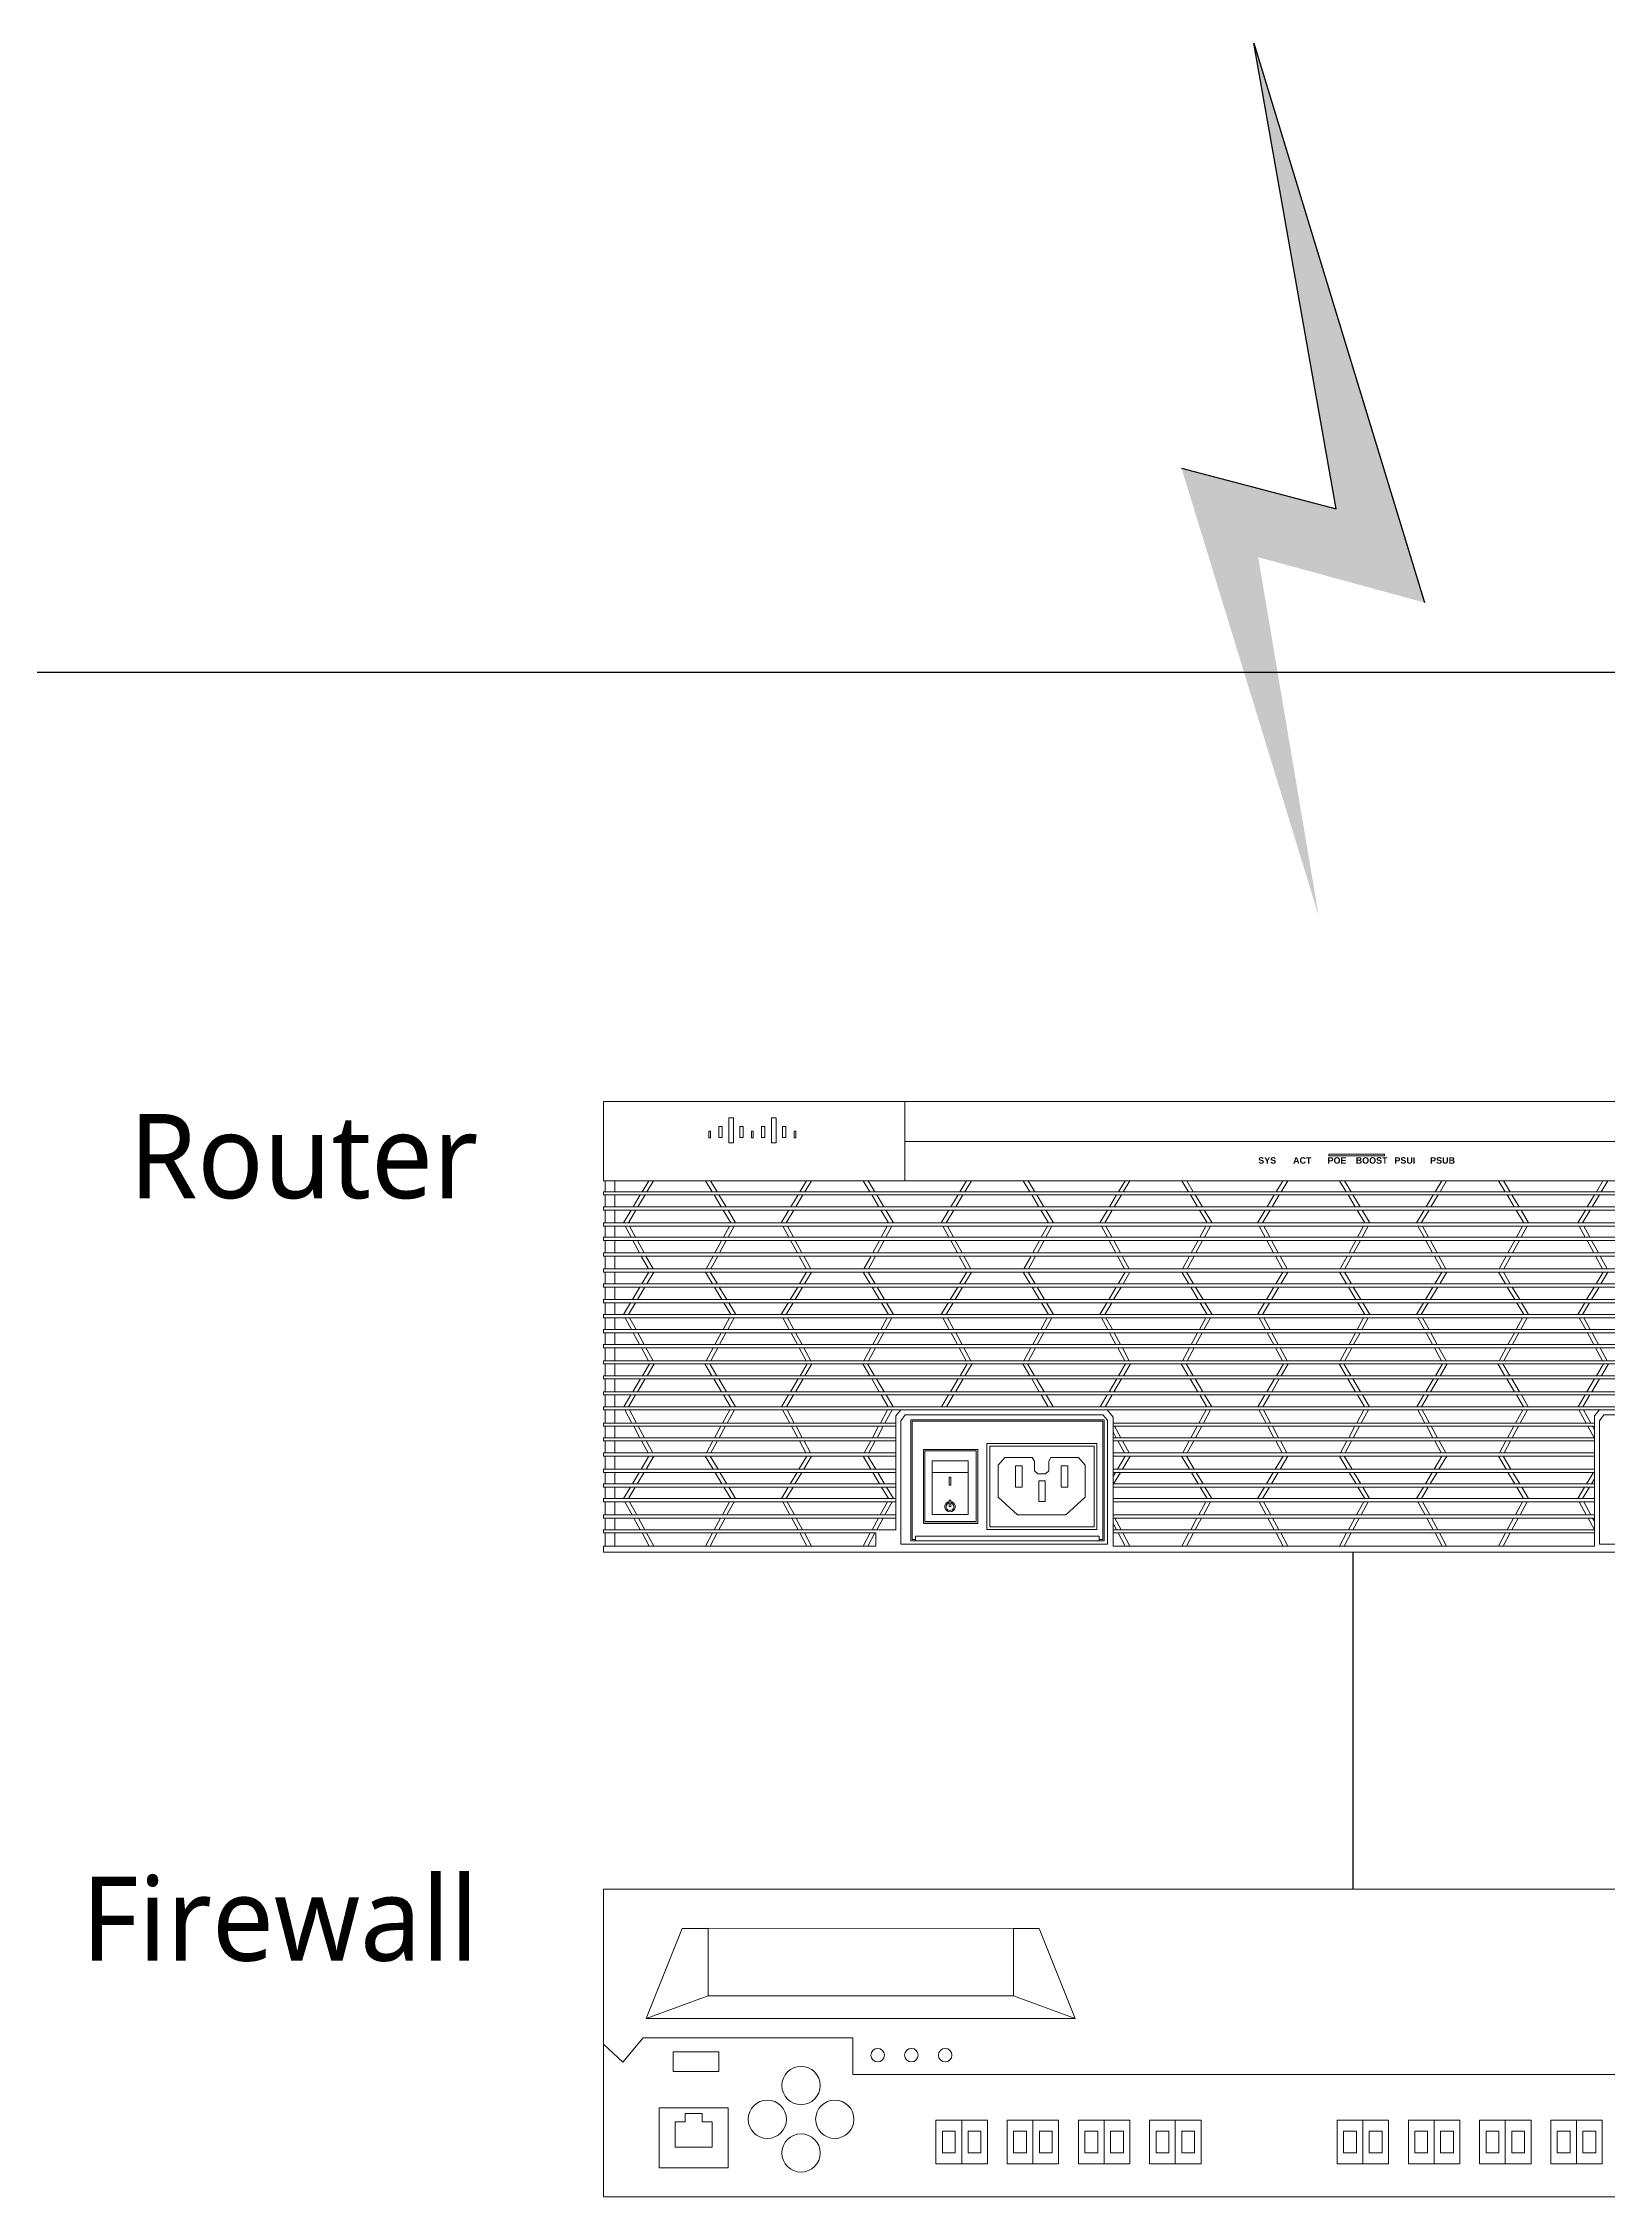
# Model space of a CAD drawing. Header units: millimetres. Extents: x 210250 to 420500, y 0 to 148500.
# Drawn here: x 300277 to 314075, y 95361 to 114339 of the extents above; entities that cross this region are included whole.
import ezdxf
from ezdxf.enums import TextEntityAlignment as Align

# ---------------------------------------------------------------- set-up
doc = ezdxf.new("R2010")
doc.units = ezdxf.units.MM
doc.header["$LTSCALE"] = 250
doc.header["$MEASUREMENT"] = 0
doc.layers.get('0').update_dxf_attribs({"lineweight": 25})
doc.layers.add('N-Equipment', color=7, linetype='Continuous')
doc.layers.add('OpticFiberCable', color=10, linetype='Continuous')
doc.styles.add('sukwoo', font='malgun.ttf')
doc.styles.add('돋움체', font='Dotum.ttf')

# ---------------------------------------------------------------- blocks, each defined once
blk = doc.blocks.new('NXG2000')
at = {"lineweight": 9}
for p, q in [((-199.02, -11.7), (-209.71, -38.46)), ((-199.02, -11.7), (-191.39, -11.7)), ((-93.1, -11.7), (-100.73, -11.7)), ((-93.1, -11.7), (-82.41, -38.46)), ((-209.71, -38.46), (-191.39, -31.74)), ((-82.41, -38.46), (-100.73, -31.74)), ((-216.72, -51.42), (-210.6, -44.16)), ((-210.6, -44.16), (-148.42, -44.16)), ((-209.71, -38.46), (-82.41, -38.46)), ((-148.42, -44.16), (-148.42, -55.05)), ((211.07, -55.05), (222.38, -40.71)), ((-222.38, -46), (-216.72, -51.42)), ((-148.42, -55.05), (211.07, -55.05)), ((-201.15, -69.08), (-201.15, -76.58)), ((-201.15, -69.08), (-198.15, -69.08)), ((-198.15, -66.58), (-193.15, -66.58)), ((-198.15, -69.08), (-198.15, -66.58)), ((-193.15, -69.08), (-193.15, -66.58)), ((-193.15, -69.08), (-190.15, -69.08)), ((-190.15, -69.08), (-190.15, -76.58)), ((-116.1, -68.57), (-116.1, -81.59)), ((-94.96, -68.57), (-94.96, -81.59)), ((-73.82, -68.57), (-73.82, -81.59)), ((-52.69, -68.57), (-52.69, -81.59)), ((2.97, -68.57), (2.97, -81.59)), ((24.11, -68.57), (24.11, -81.59)), ((45.24, -68.57), (45.24, -81.59)), ((66.38, -68.57), (66.38, -81.59)), ((117.1, -69.08), (117.1, -76.58)), ((117.1, -69.08), (120.1, -69.08)), ((120.1, -66.58), (125.1, -66.58)), ((120.1, -69.08), (120.1, -66.58)), ((125.1, -69.08), (125.1, -66.58)), ((125.1, -69.08), (128.1, -69.08)), ((128.1, -69.08), (128.1, -76.58)), ((139.26, -69.08), (139.26, -76.58)), ((139.26, -69.08), (142.26, -69.08)), ((142.26, -66.58), (147.26, -66.58)), ((142.26, -69.08), (142.26, -66.58)), ((147.26, -69.08), (147.26, -66.58)), ((147.26, -69.08), (150.26, -69.08)), ((150.26, -69.08), (150.26, -76.58)), ((161.42, -69.08), (161.42, -76.58)), ((161.42, -69.08), (164.42, -69.08)), ((164.42, -66.58), (169.42, -66.58)), ((164.42, -69.08), (164.42, -66.58)), ((169.42, -69.08), (169.42, -66.58)), ((169.42, -69.08), (172.42, -69.08)), ((172.42, -69.08), (172.42, -76.58)), ((183.58, -69.08), (183.58, -76.58)), ((183.58, -69.08), (186.58, -69.08)), ((186.58, -66.58), (191.58, -66.58)), ((186.58, -69.08), (186.58, -66.58)), ((191.58, -69.08), (191.58, -66.58)), ((191.58, -69.08), (194.58, -69.08)), ((194.58, -69.08), (194.58, -76.58)), ((-201.15, -76.58), (-190.15, -76.58)), ((-201.15, -76.58), (-190.15, -76.58)), ((117.1, -76.58), (128.1, -76.58)), ((117.1, -76.58), (128.1, -76.58)), ((139.26, -76.58), (150.26, -76.58)), ((139.26, -76.58), (150.26, -76.58)), ((161.42, -76.58), (172.42, -76.58)), ((161.42, -76.58), (172.42, -76.58)), ((183.58, -76.58), (194.58, -76.58)), ((183.58, -76.58), (194.58, -76.58))]:
    blk.add_line(p, q, dxfattribs=at)
for points in [[(-222.38, 0), (222.38, 0), (222.38, -91.36), (-222.38, -91.36)], [(-191.39, -11.61), (-100.73, -11.7), (-100.73, -31.74), (-191.39, -31.74)], [(-201.72, -48.32), (-188.21, -48.32), (-188.21, -54.16), (-201.72, -54.16)], [(-205.85, -64.91), (-185.45, -64.91), (-185.45, -82.71), (-205.85, -82.71)], [(-123.73, -68.57), (-108.47, -68.57), (-108.47, -81.59), (-123.73, -81.59)], [(-102.59, -68.57), (-87.33, -68.57), (-87.33, -81.59), (-102.59, -81.59)], [(-81.46, -68.57), (-66.19, -68.57), (-66.19, -81.59), (-81.46, -81.59)], [(-60.32, -68.57), (-45.05, -68.57), (-45.05, -81.59), (-60.32, -81.59)], [(-4.67, -68.57), (10.6, -68.57), (10.6, -81.59), (-4.67, -81.59)], [(16.47, -68.57), (31.74, -68.57), (31.74, -81.59), (16.47, -81.59)], [(37.61, -68.57), (52.88, -68.57), (52.88, -81.59), (37.61, -81.59)], [(58.75, -68.57), (74.01, -68.57), (74.01, -81.59), (58.75, -81.59)], [(112.4, -64.91), (132.8, -64.91), (132.8, -82.71), (112.4, -82.71)], [(134.56, -64.91), (154.96, -64.91), (154.96, -82.71), (134.56, -82.71)], [(156.72, -64.91), (177.12, -64.91), (177.12, -82.71), (156.72, -82.71)], [(178.88, -64.91), (199.28, -64.91), (199.28, -82.71), (178.88, -82.71)], [(-121.82, -71.82), (-118.01, -71.82), (-118.01, -78.33), (-121.82, -78.33)], [(-114.19, -71.82), (-110.37, -71.82), (-110.37, -78.33), (-114.19, -78.33)], [(-100.69, -71.82), (-96.87, -71.82), (-96.87, -78.33), (-100.69, -78.33)], [(-93.05, -71.82), (-89.24, -71.82), (-89.24, -78.33), (-93.05, -78.33)], [(-79.55, -71.82), (-75.73, -71.82), (-75.73, -78.33), (-79.55, -78.33)], [(-71.91, -71.82), (-68.1, -71.82), (-68.1, -78.33), (-71.91, -78.33)], [(-58.41, -71.82), (-54.59, -71.82), (-54.59, -78.33), (-58.41, -78.33)], [(-50.78, -71.82), (-46.96, -71.82), (-46.96, -78.33), (-50.78, -78.33)], [(-2.76, -71.82), (1.06, -71.82), (1.06, -78.33), (-2.76, -78.33)], [(4.88, -71.82), (8.69, -71.82), (8.69, -78.33), (4.88, -78.33)], [(18.38, -71.82), (22.2, -71.82), (22.2, -78.33), (18.38, -78.33)], [(26.01, -71.82), (29.83, -71.82), (29.83, -78.33), (26.01, -78.33)], [(39.52, -71.82), (43.34, -71.82), (43.34, -78.33), (39.52, -78.33)], [(47.15, -71.82), (50.97, -71.82), (50.97, -78.33), (47.15, -78.33)], [(60.66, -71.82), (64.47, -71.82), (64.47, -78.33), (60.66, -78.33)], [(68.29, -71.82), (72.11, -71.82), (72.11, -78.33), (68.29, -78.33)]]:
    blk.add_lwpolyline(points, close=True, dxfattribs=at)
for centre, radius in [((-141.05, -49.3), 2), ((-131.03, -49.3), 2), ((-121.01, -49.3), 2), ((-163.77, -58.31), 5.68), ((-173.79, -68.33), 5.68), ((-153.76, -68.33), 5.68), ((-163.77, -78.34), 5.68)]:
    blk.add_circle(centre, radius, dxfattribs=at)

msp = doc.modelspace()

# ---------------------------------------------------------------- hatches: boundary and pattern name
at = {"layer": 'OpticFiberCable'}
h = msp.add_hatch(color=256, dxfattribs=at)
h.dxf.hatch_style = 1
h.paths.add_polyline_path([(310985, 109809), (312450, 109409), (310947, 114339), (311673, 110236), (310309, 110593), (311517, 106651)])

# ---------------------------------------------------------------- linework, layer by layer
at = {"lineweight": 9}
for p, q in [((307872, 105013), (307872, 104315)), ((307872, 104661), (318422, 104661)), ((305217, 104315), (318422, 104315)), ((318422, 104218), (305217, 104218)), ((318422, 104190), (305217, 104190)), ((305231, 104218), (305231, 104315)), ((305231, 104084), (305231, 104190)), ((305317, 104315), (305317, 104218)), ((305317, 104190), (305317, 104084)), ((305539, 104190), (305476, 104084)), ((305582, 104190), (305519, 104084)), ((305614, 104315), (305556, 104218)), ((305657, 104315), (305599, 104218)), ((306115, 104315), (306173, 104218)), ((306158, 104315), (306216, 104218)), ((306190, 104190), (306253, 104084)), ((306233, 104190), (306296, 104084)), ((306930, 104190), (306867, 104084)), ((306972, 104190), (306910, 104084)), ((307005, 104315), (306947, 104218)), ((307048, 104315), (306989, 104218)), ((307505, 104315), (307563, 104218)), ((307548, 104315), (307606, 104218)), ((307580, 104190), (307643, 104084)), ((307623, 104190), (307686, 104084)), ((308340, 104190), (308277, 104084)), ((308383, 104190), (308320, 104084)), ((308415, 104315), (308357, 104218)), ((308458, 104315), (308400, 104218)), ((308915, 104315), (308973, 104218)), ((308958, 104315), (309016, 104218)), ((308990, 104190), (309053, 104084)), ((309033, 104190), (309096, 104084)), ((309737, 104190), (309674, 104084)), ((309779, 104190), (309717, 104084)), ((309812, 104315), (309754, 104218)), ((309855, 104315), (309796, 104218)), ((310312, 104315), (310370, 104218)), ((310355, 104315), (310413, 104218)), ((310387, 104190), (310450, 104084)), ((310430, 104190), (310493, 104084)), ((311127, 104190), (311064, 104084)), ((311170, 104190), (311107, 104084)), ((311202, 104315), (311144, 104218)), ((311245, 104315), (311187, 104218)), ((311702, 104315), (311761, 104218)), ((311745, 104315), (311803, 104218)), ((311778, 104190), (311840, 104084)), ((311820, 104190), (311883, 104084)), ((312527, 104190), (312464, 104084)), ((312570, 104190), (312507, 104084)), ((312602, 104315), (312544, 104218)), ((312645, 104315), (312587, 104218)), ((313103, 104315), (313161, 104218)), ((313146, 104315), (313204, 104218)), ((313178, 104190), (313241, 104084)), ((313221, 104190), (313284, 104084)), ((313948, 104190), (313885, 104084)), ((313991, 104190), (313928, 104084)), ((314023, 104315), (313965, 104218)), ((314066, 104315), (314008, 104218)), ((318422, 104084), (305217, 104084)), ((318422, 104056), (305217, 104056)), ((305231, 103943), (305231, 104056)), ((305317, 104056), (305317, 103943)), ((305459, 104056), (305392, 103943)), ((305502, 104056), (305435, 103943)), ((306270, 104056), (306337, 103943)), ((306313, 104056), (306380, 103943)), ((306850, 104056), (306782, 103943)), ((306892, 104056), (306825, 103943)), ((307660, 104056), (307728, 103943)), ((307703, 104056), (307771, 103943)), ((308260, 104056), (308192, 103943)), ((308303, 104056), (308235, 103943)), ((309070, 104056), (309138, 103943)), ((309113, 104056), (309181, 103943)), ((309657, 104056), (309589, 103943)), ((309699, 104056), (309632, 103943)), ((310467, 104056), (310535, 103943)), ((310510, 104056), (310578, 103943)), ((311047, 104056), (310979, 103943)), ((311090, 104056), (311022, 103943)), ((311858, 104056), (311925, 103943)), ((311900, 104056), (311968, 103943)), ((312447, 104056), (312380, 103943)), ((312490, 104056), (312422, 103943)), ((313258, 104056), (313325, 103943)), ((313301, 104056), (313368, 103943)), ((313868, 104056), (313800, 103943)), ((313911, 104056), (313843, 103943)), ((318422, 103943), (305217, 103943)), ((318422, 103915), (305217, 103915)), ((318422, 103817), (305217, 103817)), ((305231, 103817), (305231, 103915)), ((305317, 103915), (305317, 103817)), ((305406, 103915), (305459, 103817)), ((305446, 103915), (305499, 103817)), ((306326, 103915), (306273, 103817)), ((306367, 103915), (306314, 103817)), ((306796, 103915), (306849, 103817)), ((306836, 103915), (306889, 103817)), ((307716, 103915), (307663, 103817)), ((307757, 103915), (307704, 103817)), ((308206, 103915), (308259, 103817)), ((308246, 103915), (308300, 103817)), ((309127, 103915), (309073, 103817)), ((309167, 103915), (309114, 103817)), ((309603, 103915), (309656, 103817)), ((309643, 103915), (309696, 103817)), ((310523, 103915), (310470, 103817)), ((310564, 103915), (310511, 103817)), ((310993, 103915), (311046, 103817)), ((311034, 103915), (311087, 103817)), ((311914, 103915), (311861, 103817)), ((311954, 103915), (311901, 103817)), ((312393, 103915), (312446, 103817)), ((312434, 103915), (312487, 103817)), ((313314, 103915), (313261, 103817)), ((313354, 103915), (313301, 103817)), ((313814, 103915), (313867, 103817)), ((313854, 103915), (313908, 103817)), ((318422, 103788), (305217, 103788)), ((318422, 103679), (305217, 103679)), ((318422, 103651), (305217, 103651)), ((305231, 103679), (305231, 103788)), ((305231, 103538), (305231, 103651)), ((305317, 103788), (305317, 103679)), ((305317, 103651), (305317, 103538)), ((305474, 103788), (305534, 103679)), ((305515, 103788), (305574, 103679)), ((305549, 103651), (305611, 103538)), ((305590, 103651), (305652, 103538)), ((306182, 103651), (306121, 103538)), ((306223, 103651), (306161, 103538)), ((306257, 103788), (306198, 103679)), ((306298, 103788), (306239, 103679)), ((306864, 103788), (306924, 103679)), ((306905, 103788), (306964, 103679)), ((306939, 103651), (307001, 103538)), ((306980, 103651), (307042, 103538)), ((307573, 103651), (307511, 103538)), ((307613, 103651), (307551, 103538)), ((307648, 103788), (307588, 103679)), ((307688, 103788), (307629, 103679)), ((308275, 103788), (308334, 103679)), ((308315, 103788), (308375, 103679)), ((308350, 103651), (308411, 103538)), ((308390, 103651), (308452, 103538)), ((308983, 103651), (308921, 103538)), ((309023, 103651), (308962, 103538)), ((309058, 103788), (308998, 103679)), ((309098, 103788), (309039, 103679)), ((309671, 103788), (309731, 103679)), ((309712, 103788), (309771, 103679)), ((309746, 103651), (309808, 103538)), ((309787, 103651), (309849, 103538)), ((310380, 103651), (310318, 103538)), ((310420, 103651), (310358, 103538)), ((310455, 103788), (310395, 103679)), ((310495, 103788), (310436, 103679)), ((311062, 103788), (311121, 103679)), ((311102, 103788), (311162, 103679)), ((311137, 103651), (311199, 103538)), ((311177, 103651), (311239, 103538)), ((311770, 103651), (311708, 103538)), ((311811, 103651), (311749, 103538)), ((311845, 103788), (311786, 103679)), ((311886, 103788), (311826, 103679)), ((312462, 103788), (312521, 103679)), ((312503, 103788), (312562, 103679)), ((312537, 103651), (312599, 103538)), ((312577, 103651), (312639, 103538)), ((313170, 103651), (313108, 103538)), ((313211, 103651), (313149, 103538)), ((313245, 103788), (313186, 103679)), ((313286, 103788), (313226, 103679)), ((313883, 103788), (313942, 103679)), ((313923, 103788), (313983, 103679)), ((313958, 103651), (314019, 103538)), ((313998, 103651), (314060, 103538)), ((318422, 103538), (305217, 103538)), ((318422, 103509), (305217, 103509)), ((305231, 103406), (305231, 103509)), ((305317, 103509), (305317, 103406)), ((305615, 103509), (305554, 103406)), ((305658, 103509), (305597, 103406)), ((306114, 103509), (306176, 103406)), ((306157, 103509), (306219, 103406)), ((307005, 103509), (306944, 103406)), ((307048, 103509), (306987, 103406)), ((307504, 103509), (307566, 103406)), ((307547, 103509), (307609, 103406)), ((308416, 103509), (308354, 103406)), ((308459, 103509), (308397, 103406)), ((308914, 103509), (308976, 103406)), ((308957, 103509), (309019, 103406)), ((309812, 103509), (309751, 103406)), ((309855, 103509), (309794, 103406)), ((310311, 103509), (310373, 103406)), ((310354, 103509), (310416, 103406)), ((311203, 103509), (311141, 103406)), ((311246, 103509), (311184, 103406)), ((311702, 103509), (311763, 103406)), ((311745, 103509), (311806, 103406)), ((312603, 103509), (312541, 103406)), ((312646, 103509), (312584, 103406)), ((313102, 103509), (313163, 103406)), ((313145, 103509), (313206, 103406)), ((314024, 103509), (313962, 103406)), ((314066, 103509), (314005, 103406)), ((318422, 103406), (305217, 103406)), ((318422, 103378), (305217, 103378)), ((318422, 103267), (305217, 103267)), ((305231, 103267), (305231, 103378)), ((305317, 103378), (305317, 103267)), ((305537, 103378), (305471, 103267)), ((305580, 103378), (305514, 103267)), ((306193, 103378), (306259, 103267)), ((306236, 103378), (306302, 103267)), ((306927, 103378), (306861, 103267)), ((306970, 103378), (306904, 103267)), ((307583, 103378), (307649, 103267)), ((307626, 103378), (307692, 103267)), ((308337, 103378), (308271, 103267)), ((308380, 103378), (308314, 103267)), ((308993, 103378), (309059, 103267)), ((309036, 103378), (309102, 103267)), ((309734, 103378), (309668, 103267)), ((309777, 103378), (309711, 103267)), ((310390, 103378), (310456, 103267)), ((310433, 103378), (310499, 103267)), ((311124, 103378), (311058, 103267)), ((311167, 103378), (311101, 103267)), ((311780, 103378), (311846, 103267)), ((311823, 103378), (311889, 103267)), ((312524, 103378), (312458, 103267)), ((312567, 103378), (312501, 103267)), ((313180, 103378), (313246, 103267)), ((313223, 103378), (313289, 103267)), ((313945, 103378), (313879, 103267)), ((313988, 103378), (313922, 103267)), ((318422, 103239), (305217, 103239)), ((318422, 103135), (305217, 103135)), ((318422, 103107), (305217, 103107)), ((305231, 103135), (305231, 103239)), ((305231, 103003), (305231, 103107)), ((305317, 103239), (305317, 103135)), ((305317, 103107), (305317, 103003)), ((305454, 103239), (305392, 103135)), ((305406, 103107), (305462, 103003)), ((305497, 103239), (305435, 103135)), ((305446, 103107), (305503, 103003)), ((306326, 103107), (306270, 103003)), ((306276, 103239), (306338, 103135)), ((306367, 103107), (306310, 103003)), ((306319, 103239), (306381, 103135)), ((306844, 103239), (306782, 103135)), ((306796, 103107), (306852, 103003)), ((306887, 103239), (306825, 103135)), ((306836, 103107), (306893, 103003)), ((307716, 103107), (307660, 103003)), ((307666, 103239), (307728, 103135)), ((307757, 103107), (307700, 103003)), ((307709, 103239), (307771, 103135)), ((308254, 103239), (308192, 103135)), ((308206, 103107), (308263, 103003)), ((308297, 103239), (308235, 103135)), ((308247, 103107), (308303, 103003)), ((309126, 103107), (309070, 103003)), ((309076, 103239), (309138, 103135)), ((309167, 103107), (309110, 103003)), ((309119, 103239), (309181, 103135)), ((309651, 103239), (309589, 103135)), ((309603, 103107), (309659, 103003)), ((309694, 103239), (309632, 103135)), ((309643, 103107), (309700, 103003)), ((310523, 103107), (310467, 103003)), ((310473, 103239), (310535, 103135)), ((310564, 103107), (310507, 103003)), ((310516, 103239), (310578, 103135)), ((311041, 103239), (310979, 103135)), ((310993, 103107), (311050, 103003)), ((311084, 103239), (311022, 103135)), ((311034, 103107), (311090, 103003)), ((311914, 103107), (311857, 103003)), ((311863, 103239), (311925, 103135)), ((311954, 103107), (311898, 103003)), ((311906, 103239), (311968, 103135)), ((312441, 103239), (312379, 103135)), ((312393, 103107), (312450, 103003)), ((312484, 103239), (312422, 103135)), ((312434, 103107), (312490, 103003)), ((313314, 103107), (313257, 103003)), ((313263, 103239), (313325, 103135)), ((313354, 103107), (313298, 103003)), ((313306, 103239), (313368, 103135)), ((313862, 103239), (313800, 103135)), ((313814, 103107), (313871, 103003)), ((313905, 103239), (313843, 103135)), ((313855, 103107), (313911, 103003)), ((318422, 103003), (305217, 103003)), ((318422, 102975), (305217, 102975)), ((318422, 102871), (305217, 102871)), ((305231, 102871), (305231, 102975)), ((305317, 102975), (305317, 102871)), ((305478, 102975), (305534, 102871)), ((305518, 102975), (305575, 102871)), ((306254, 102975), (306197, 102871)), ((306295, 102975), (306238, 102871)), ((306868, 102975), (306924, 102871)), ((306908, 102975), (306965, 102871)), ((307644, 102975), (307588, 102871)), ((307685, 102975), (307628, 102871)), ((308278, 102975), (308335, 102871)), ((308319, 102975), (308375, 102871)), ((309054, 102975), (308998, 102871)), ((309095, 102975), (309038, 102871)), ((309675, 102975), (309731, 102871)), ((309715, 102975), (309772, 102871)), ((310451, 102975), (310395, 102871)), ((310492, 102975), (310435, 102871)), ((311065, 102975), (311122, 102871)), ((311106, 102975), (311162, 102871)), ((311842, 102975), (311785, 102871)), ((311882, 102975), (311826, 102871)), ((312465, 102975), (312522, 102871)), ((312506, 102975), (312562, 102871)), ((313242, 102975), (313185, 102871)), ((313282, 102975), (313226, 102871)), ((313886, 102975), (313943, 102871)), ((313927, 102975), (313983, 102871)), ((318422, 102842), (305217, 102842)), ((318422, 102729), (305217, 102729)), ((318422, 102701), (305217, 102701)), ((305231, 102729), (305231, 102842)), ((305231, 102597), (305231, 102701)), ((305317, 102842), (305317, 102729)), ((305317, 102701), (305317, 102597)), ((305550, 102842), (305611, 102729)), ((305620, 102701), (305558, 102597)), ((305590, 102842), (305652, 102729)), ((305663, 102701), (305601, 102597)), ((306109, 102701), (306171, 102597)), ((306182, 102842), (306120, 102729)), ((306152, 102701), (306214, 102597)), ((306222, 102842), (306161, 102729)), ((306940, 102842), (307002, 102729)), ((307010, 102701), (306948, 102597)), ((306981, 102842), (307042, 102729)), ((307053, 102701), (306991, 102597)), ((307500, 102701), (307562, 102597)), ((307572, 102842), (307511, 102729)), ((307542, 102701), (307604, 102597)), ((307613, 102842), (307551, 102729)), ((308350, 102842), (308412, 102729)), ((308420, 102701), (308358, 102597)), ((308391, 102842), (308452, 102729)), ((308463, 102701), (308401, 102597)), ((308910, 102701), (308972, 102597)), ((308982, 102842), (308921, 102729)), ((308953, 102701), (309015, 102597)), ((309023, 102842), (308961, 102729)), ((309747, 102842), (309809, 102729)), ((309817, 102701), (309755, 102597)), ((309788, 102842), (309849, 102729)), ((309860, 102701), (309798, 102597)), ((310307, 102701), (310369, 102597)), ((310379, 102842), (310318, 102729)), ((310349, 102701), (310411, 102597)), ((310420, 102842), (310358, 102729)), ((311137, 102842), (311199, 102729)), ((311208, 102701), (311146, 102597)), ((311178, 102842), (311239, 102729)), ((311250, 102701), (311188, 102597)), ((311697, 102701), (311759, 102597)), ((311769, 102842), (311708, 102729)), ((311740, 102701), (311802, 102597)), ((311810, 102842), (311748, 102729)), ((312538, 102842), (312599, 102729)), ((312608, 102701), (312546, 102597)), ((312578, 102842), (312640, 102729)), ((312651, 102701), (312589, 102597)), ((313097, 102701), (313159, 102597)), ((313170, 102842), (313108, 102729)), ((313140, 102701), (313202, 102597)), ((313210, 102842), (313149, 102729)), ((313958, 102842), (314020, 102729)), ((314028, 102701), (313966, 102597)), ((313999, 102842), (314060, 102729)), ((314071, 102701), (314009, 102597)), ((318422, 102597), (305217, 102597)), ((318422, 102569), (305217, 102569)), ((305231, 102456), (305231, 102569)), ((305317, 102569), (305317, 102456)), ((305541, 102569), (305474, 102456)), ((305584, 102569), (305516, 102456)), ((306188, 102569), (306256, 102456)), ((306231, 102569), (306299, 102456)), ((306931, 102569), (306864, 102456)), ((306974, 102569), (306907, 102456)), ((307579, 102569), (307646, 102456)), ((307621, 102569), (307689, 102456)), ((308341, 102569), (308274, 102456)), ((308384, 102569), (308317, 102456)), ((308989, 102569), (309056, 102456)), ((309032, 102569), (309099, 102456)), ((309738, 102569), (309671, 102456)), ((309781, 102569), (309714, 102456)), ((310386, 102569), (310453, 102456)), ((310428, 102569), (310496, 102456)), ((311129, 102569), (311061, 102456)), ((311171, 102569), (311104, 102456)), ((311776, 102569), (311843, 102456)), ((311819, 102569), (311886, 102456)), ((312529, 102569), (312461, 102456)), ((312572, 102569), (312504, 102456)), ((313176, 102569), (313244, 102456)), ((313219, 102569), (313286, 102456)), ((313949, 102569), (313882, 102456)), ((313992, 102569), (313925, 102456)), ((318422, 102456), (305217, 102456)), ((318422, 102427), (305217, 102427)), ((318422, 102324), (305217, 102324)), ((318422, 102295), (305217, 102295)), ((305231, 102324), (305231, 102427)), ((305231, 102179), (305231, 102295)), ((305317, 102427), (305317, 102324)), ((305317, 102295), (305317, 102179)), ((305456, 102427), (305395, 102324)), ((305403, 102295), (305466, 102179)), ((305499, 102427), (305437, 102324)), ((305444, 102295), (305507, 102179)), ((306329, 102295), (306265, 102179)), ((306273, 102427), (306335, 102324)), ((306369, 102295), (306306, 102179)), ((306316, 102427), (306378, 102324)), ((306847, 102427), (306785, 102324)), ((306793, 102295), (306857, 102179)), ((306890, 102427), (306828, 102324)), ((306834, 102295), (306897, 102179)), ((307719, 102295), (307656, 102179)), ((307663, 102427), (307725, 102324)), ((307759, 102295), (307696, 102179)), ((307706, 102427), (307768, 102324)), ((307791, 102244), (307835, 102295)), ((308257, 102427), (308195, 102324)), ((308300, 102427), (308238, 102324)), ((309073, 102427), (309135, 102324)), ((309116, 102427), (309178, 102324)), ((309654, 102427), (309592, 102324)), ((309697, 102427), (309635, 102324)), ((309655, 102295), (309706, 102233)), ((310526, 102295), (310463, 102179)), ((310470, 102427), (310532, 102324)), ((310566, 102295), (310503, 102179)), ((310513, 102427), (310575, 102324)), ((311044, 102427), (310982, 102324)), ((310991, 102295), (311054, 102179)), ((311087, 102427), (311025, 102324)), ((311031, 102295), (311094, 102179)), ((311916, 102295), (311853, 102179)), ((311860, 102427), (311922, 102324)), ((311957, 102295), (311893, 102179)), ((311903, 102427), (311965, 102324)), ((312444, 102427), (312382, 102324)), ((312391, 102295), (312454, 102179)), ((312487, 102427), (312425, 102324)), ((312431, 102295), (312495, 102179)), ((313316, 102295), (313253, 102179)), ((313261, 102427), (313323, 102324)), ((313357, 102295), (313294, 102179)), ((313304, 102427), (313365, 102324)), ((313865, 102427), (313803, 102324)), ((313811, 102295), (313875, 102179)), ((313908, 102427), (313846, 102324)), ((313852, 102295), (313915, 102179)), ((313947, 102244), (313992, 102295)), ((307791, 102179), (305217, 102179)), ((307791, 102151), (305217, 102151)), ((305231, 102050), (305231, 102151)), ((305317, 102151), (305317, 102050)), ((305482, 102151), (305537, 102050)), ((305522, 102151), (305577, 102050)), ((306250, 102151), (306195, 102050)), ((306290, 102151), (306236, 102050)), ((306872, 102151), (306927, 102050)), ((306913, 102151), (306967, 102050)), ((307640, 102151), (307585, 102050)), ((307681, 102151), (307626, 102050)), ((307791, 101239), (307791, 102244)), ((307874, 102251), (307835, 102198)), ((307835, 102198), (307835, 101113)), ((307874, 102251), (309615, 102251)), ((309615, 102251), (309657, 102204)), ((309657, 102204), (309657, 101113)), ((309706, 101096), (309706, 102233)), ((313947, 102179), (309706, 102179)), ((313947, 102151), (309706, 102151)), ((309706, 102102), (309734, 102050)), ((309720, 102151), (309774, 102050)), ((310447, 102151), (310392, 102050)), ((310488, 102151), (310433, 102050)), ((311069, 102151), (311124, 102050)), ((311110, 102151), (311165, 102050)), ((311837, 102151), (311783, 102050)), ((311878, 102151), (311823, 102050)), ((312470, 102151), (312524, 102050)), ((312510, 102151), (312565, 102050)), ((313237, 102151), (313183, 102050)), ((313278, 102151), (313223, 102050)), ((313890, 102151), (313945, 102050)), ((313931, 102151), (313947, 102120)), ((313947, 101096), (313947, 102244)), ((314031, 102251), (313992, 102198)), ((313992, 101113), (313992, 102198)), ((313992, 102198), (313992, 101113)), ((314031, 102251), (315772, 102251)), ((307791, 102050), (305217, 102050)), ((307791, 102022), (305217, 102022)), ((307791, 101917), (305217, 101917)), ((305231, 101917), (305231, 102022)), ((305317, 102022), (305317, 101917)), ((305552, 102022), (305609, 101917)), ((305593, 102022), (305650, 101917)), ((306179, 102022), (306123, 101917)), ((306220, 102022), (306163, 101917)), ((306942, 102022), (306999, 101917)), ((306983, 102022), (307040, 101917)), ((307570, 102022), (307513, 101917)), ((307610, 102022), (307553, 101917)), ((308514, 101296), (308514, 101948)), ((313947, 102050), (309706, 102050)), ((313947, 102022), (309706, 102022)), ((313947, 101917), (309706, 101917)), ((309749, 102022), (309806, 101917)), ((309790, 102022), (309847, 101917)), ((310377, 102022), (310320, 101917)), ((310417, 102022), (310360, 101917)), ((311140, 102022), (311197, 101917)), ((311180, 102022), (311237, 101917)), ((311767, 102022), (311710, 101917)), ((311808, 102022), (311751, 101917)), ((312540, 102022), (312597, 101917)), ((312581, 102022), (312637, 101917)), ((313167, 102022), (313110, 101917)), ((313208, 102022), (313151, 101917)), ((307791, 101889), (305217, 101889)), ((307791, 101774), (305217, 101774)), ((307791, 101745), (305217, 101745)), ((305231, 101774), (305231, 101889)), ((305231, 101644), (305231, 101745)), ((305317, 101889), (305317, 101774)), ((305317, 101745), (305317, 101644)), ((305531, 101745), (305470, 101644)), ((305574, 101745), (305513, 101644)), ((305616, 101889), (305548, 101774)), ((305659, 101889), (305591, 101774)), ((306113, 101889), (306182, 101774)), ((306156, 101889), (306225, 101774)), ((306199, 101745), (306259, 101644)), ((306242, 101745), (306302, 101644)), ((306921, 101745), (306860, 101644)), ((306964, 101745), (306903, 101644)), ((307007, 101889), (306938, 101774)), ((307050, 101889), (306981, 101774)), ((307503, 101889), (307572, 101774)), ((307546, 101889), (307615, 101774)), ((307589, 101745), (307649, 101644)), ((307632, 101745), (307692, 101644)), ((308111, 101745), (308429, 101745)), ((308693, 101810), (308752, 101875)), ((308693, 101810), (308693, 101528)), ((308752, 101875), (308994, 101875)), ((308994, 101875), (309014, 101843)), ((309014, 101843), (309014, 101759)), ((309014, 101759), (309043, 101731)), ((309043, 101731), (309110, 101731)), ((309140, 101759), (309110, 101731)), ((309159, 101875), (309140, 101843)), ((309140, 101843), (309140, 101759)), ((309401, 101875), (309159, 101875)), ((309460, 101810), (309401, 101875)), ((309460, 101810), (309460, 101528)), ((313947, 101889), (309706, 101889)), ((313947, 101774), (309706, 101774)), ((313947, 101745), (309706, 101745)), ((309728, 101745), (309706, 101708)), ((309771, 101745), (309710, 101644)), ((309814, 101889), (309745, 101774)), ((309857, 101889), (309788, 101774)), ((310310, 101889), (310379, 101774)), ((310353, 101889), (310422, 101774)), ((310396, 101745), (310456, 101644)), ((310439, 101745), (310499, 101644)), ((311118, 101745), (311058, 101644)), ((311161, 101745), (311101, 101644)), ((311204, 101889), (311135, 101774)), ((311247, 101889), (311178, 101774)), ((311700, 101889), (311769, 101774)), ((311743, 101889), (311812, 101774)), ((311786, 101745), (311847, 101644)), ((311829, 101745), (311890, 101644)), ((312518, 101745), (312458, 101644)), ((312561, 101745), (312501, 101644)), ((312604, 101889), (312535, 101774)), ((312647, 101889), (312578, 101774)), ((313101, 101889), (313169, 101774)), ((313144, 101889), (313212, 101774)), ((313186, 101745), (313247, 101644)), ((313229, 101745), (313290, 101644)), ((313939, 101745), (313879, 101644)), ((307791, 101644), (305217, 101644)), ((307791, 101616), (305217, 101616)), ((305231, 101515), (305231, 101616)), ((305317, 101616), (305317, 101515)), ((305453, 101616), (305393, 101515)), ((305496, 101616), (305436, 101515)), ((306276, 101616), (306337, 101515)), ((306319, 101616), (306380, 101515)), ((306843, 101616), (306783, 101515)), ((306886, 101616), (306826, 101515)), ((307666, 101616), (307727, 101515)), ((307709, 101616), (307770, 101515)), ((313947, 101644), (309706, 101644)), ((313947, 101616), (309706, 101616)), ((310473, 101616), (310534, 101515)), ((310516, 101616), (310577, 101515)), ((311041, 101616), (310980, 101515)), ((311084, 101616), (311023, 101515)), ((311864, 101616), (311924, 101515)), ((311907, 101616), (311967, 101515)), ((312441, 101616), (312380, 101515)), ((312484, 101616), (312423, 101515)), ((313264, 101616), (313324, 101515)), ((313307, 101616), (313367, 101515)), ((313861, 101616), (313801, 101515)), ((313904, 101616), (313844, 101515)), ((313947, 101688), (313921, 101644)), ((307791, 101515), (305217, 101515)), ((307791, 101486), (305217, 101486)), ((307791, 101370), (305217, 101370)), ((305231, 101370), (305231, 101486)), ((305317, 101486), (305317, 101370)), ((305405, 101486), (305468, 101370)), ((305445, 101486), (305508, 101370)), ((306327, 101486), (306264, 101370)), ((306368, 101486), (306304, 101370)), ((306795, 101486), (306858, 101370)), ((306835, 101486), (306899, 101370)), ((307717, 101486), (307654, 101370)), ((307758, 101486), (307695, 101370)), ((308254, 101486), (308254, 101472)), ((308285, 101486), (308285, 101472)), ((308693, 101528), (308863, 101370)), ((308863, 101370), (309290, 101370)), ((309460, 101528), (309290, 101370)), ((313947, 101515), (309706, 101515)), ((313947, 101486), (309706, 101486)), ((313947, 101370), (309706, 101370)), ((310524, 101486), (310461, 101370)), ((310565, 101486), (310502, 101370)), ((310992, 101486), (311055, 101370)), ((311033, 101486), (311096, 101370)), ((311915, 101486), (311851, 101370)), ((311955, 101486), (311892, 101370)), ((312392, 101486), (312456, 101370)), ((312433, 101486), (312496, 101370)), ((313315, 101486), (313251, 101370)), ((313355, 101486), (313292, 101370)), ((313813, 101486), (313876, 101370)), ((313854, 101486), (313917, 101370)), ((307791, 101342), (305217, 101342)), ((307791, 101239), (305217, 101239)), ((307615, 101211), (305217, 101211)), ((305231, 101239), (305231, 101342)), ((305231, 101096), (305231, 101211)), ((305317, 101342), (305317, 101239)), ((305317, 101211), (305317, 101096)), ((305484, 101342), (305539, 101239)), ((305524, 101342), (305580, 101239)), ((305555, 101211), (305617, 101096)), ((305595, 101211), (305658, 101096)), ((306177, 101211), (306114, 101096)), ((306217, 101211), (306155, 101096)), ((306248, 101342), (306192, 101239)), ((306289, 101342), (306233, 101239)), ((306874, 101342), (306930, 101239)), ((306914, 101342), (306970, 101239)), ((306945, 101211), (307007, 101096)), ((306986, 101211), (307048, 101096)), ((307567, 101211), (307505, 101096)), ((307608, 101211), (307545, 101096)), ((307638, 101342), (307583, 101239)), ((307615, 101211), (307615, 101096)), ((307679, 101342), (307623, 101239)), ((308035, 101296), (308514, 101296)), ((313947, 101342), (309706, 101342)), ((309706, 101296), (309737, 101239)), ((313947, 101239), (309706, 101239)), ((313947, 101211), (309706, 101211)), ((309721, 101342), (309777, 101239)), ((309752, 101211), (309814, 101096)), ((309793, 101211), (309855, 101096)), ((310374, 101211), (310312, 101096)), ((310415, 101211), (310352, 101096)), ((310445, 101342), (310390, 101239)), ((310486, 101342), (310430, 101239)), ((311071, 101342), (311127, 101239)), ((311112, 101342), (311167, 101239)), ((311142, 101211), (311205, 101096)), ((311183, 101211), (311245, 101096)), ((311764, 101211), (311702, 101096)), ((311805, 101211), (311743, 101096)), ((311836, 101342), (311780, 101239)), ((311876, 101342), (311820, 101239)), ((312471, 101342), (312527, 101239)), ((312512, 101342), (312568, 101239)), ((312543, 101211), (312605, 101096)), ((312583, 101211), (312645, 101096)), ((313165, 101211), (313102, 101096)), ((313205, 101211), (313143, 101096)), ((313236, 101342), (313180, 101239)), ((313276, 101342), (313221, 101239)), ((313892, 101342), (313948, 101239)), ((313932, 101342), (313947, 101314)), ((307615, 101096), (305217, 101096)), ((307835, 101113), (309657, 101113)), ((313947, 101096), (309706, 101096)), ((313992, 101113), (315814, 101113))]:
    msp.add_line(p, q, dxfattribs=at)
at = {"color": 4}
msp.add_lwpolyline([(252757, 68685), (349049, 68685, 0.414214), (350049, 69685), (350049, 107792, 0.414214), (349049, 108792), (252757, 108792, 0.414214), (251757, 107792), (251757, 69685, 0.414214)], format="xyb", close=True, dxfattribs=at)
at = {"lineweight": 9}
for points in [[(305217, 104315), (305217, 105013), (318422, 105013), (318422, 101043), (305217, 101043), (305217, 101096)], [(305217, 104190), (305217, 104218)], [(305217, 104056), (305217, 104084)], [(305217, 103915), (305217, 103943)], [(305217, 103788), (305217, 103817)], [(305217, 103651), (305217, 103679)], [(305217, 103509), (305217, 103538)], [(305217, 103378), (305217, 103406)], [(305217, 103239), (305217, 103267)], [(305217, 103107), (305217, 103135)], [(305217, 102975), (305217, 103003)], [(305217, 102842), (305217, 102871)], [(305217, 102701), (305217, 102729)], [(305217, 102569), (305217, 102597)], [(305217, 102427), (305217, 102456)], [(305217, 102295), (305217, 102324)], [(305217, 102151), (305217, 102179)], [(307964, 101153), (307935, 101153), (307935, 102196), (309615, 102196), (309615, 101153), (309583, 101153)], [(305217, 102022), (305217, 102050)], [(305217, 101889), (305217, 101917)], [(305217, 101745), (305217, 101774)], [(305217, 101616), (305217, 101644)], [(305217, 101486), (305217, 101515)], [(305217, 101342), (305217, 101370)], [(305217, 101211), (305217, 101239)]]:
    msp.add_lwpolyline(points, dxfattribs=at)
for points in [[(306232, 104794), (306261, 104794), (306261, 104695), (306232, 104695)], [(306319, 104868), (306360, 104868), (306360, 104650), (306319, 104650)], [(306447, 104794), (306418, 104794), (306418, 104695), (306447, 104695)], [(306608, 104794), (306637, 104794), (306637, 104695), (306608, 104695)], [(306736, 104868), (306695, 104868), (306695, 104650), (306736, 104650)], [(306823, 104794), (306794, 104794), (306794, 104695), (306823, 104695)], [(306144, 104753), (306158, 104753), (306158, 104693), (306144, 104693)], [(306534, 104753), (306520, 104753), (306520, 104693), (306534, 104693)], [(306910, 104753), (306896, 104753), (306896, 104693), (306910, 104693)], [(311607, 104548), (312097, 104548), (312097, 104534), (311607, 104534)], [(307923, 102209), (309627, 102209), (309627, 101141), (307923, 101141)], [(308036, 101948), (308514, 101948), (308514, 101299), (308036, 101299)], [(308048, 101935), (308501, 101935), (308501, 101311), (308048, 101311)], [(308595, 101999), (309562, 101999), (309562, 101241), (308595, 101241)], [(308619, 101975), (309538, 101975), (309538, 101265), (308619, 101265)], [(308111, 101847), (308429, 101847), (308429, 101375), (308111, 101375)], [(308846, 101803), (308904, 101803), (308904, 101616), (308846, 101616)], [(309307, 101803), (309249, 101803), (309249, 101616), (309307, 101616)], [(308263, 101702), (308276, 101702), (308276, 101633), (308263, 101633)], [(309051, 101671), (309108, 101671), (309108, 101489), (309051, 101489)], [(308263, 101500), (308276, 101500), (308276, 101443), (308263, 101443)], [(307964, 101182), (309583, 101182), (309583, 101141), (307964, 101141)]]:
    msp.add_lwpolyline(points, close=True, dxfattribs=at)
for radius, start, end in [(45.9, 110.2913, 69.7087), (33.7, 118.1346, 61.8654)]:
    msp.add_arc((308269, 101443), radius, start, end, dxfattribs=at)
at = {"layer": 'OpticFiberCable'}
for p, q in [((311673, 110236), (310947, 114339)), ((310947, 114339), (312450, 109409)), ((310309, 110593), (311673, 110236))]:
    msp.add_line(p, q, dxfattribs=at)
at = {"layer": 'OpticFiberCable', "lineweight": 30}
msp.add_lwpolyline([(311819, 101043), (311819, 98074)], dxfattribs=at)

# ---------------------------------------------------------------- block references
at = {"layer": 'N-Equipment', "lineweight": 9, "xscale": 29.68965516635217, "yscale": 29.68965516635217, "zscale": 29.68965516635217}
msp.add_blockref('NXG2000', (311819, 98074), dxfattribs=at)

# ---------------------------------------------------------------- texts
at = {"lineweight": 9, "char_height": 56.58, "width": 2691.12, "attachment_point": 1, "style": '돋움체'}
for s, insert in [('{\\fArial|b1|i0|c161|p34;SYS}', (310985, 104522)), ('{\\fArial|b1|i0|c161|p34;ACT}', (311292, 104522)), ('{\\fArial|b1|i0|c161|p34;POE}', (311596, 104522)), ('{\\fArial|b1|i0|c161|p34;BOOST}', (311844, 104522)), ('{\\fArial|b1|i0|c161|p34;PSUI}', (312185, 104522)), ('{\\fArial|b1|i0|c161|p34;PSUB}', (312500, 104522))]:
    msp.add_mtext(s, dxfattribs=dict(at, insert=insert))
at = {"layer": 'N-Equipment', "style": 'sukwoo'}
for s, p in [('Router', (304112, 104532)), ('Firewall', (304112, 97813))]:
    msp.add_text(s, height=742.2, dxfattribs=at).set_placement(p, align=Align.MIDDLE_RIGHT)

doc.saveas('drawing.dxf')
